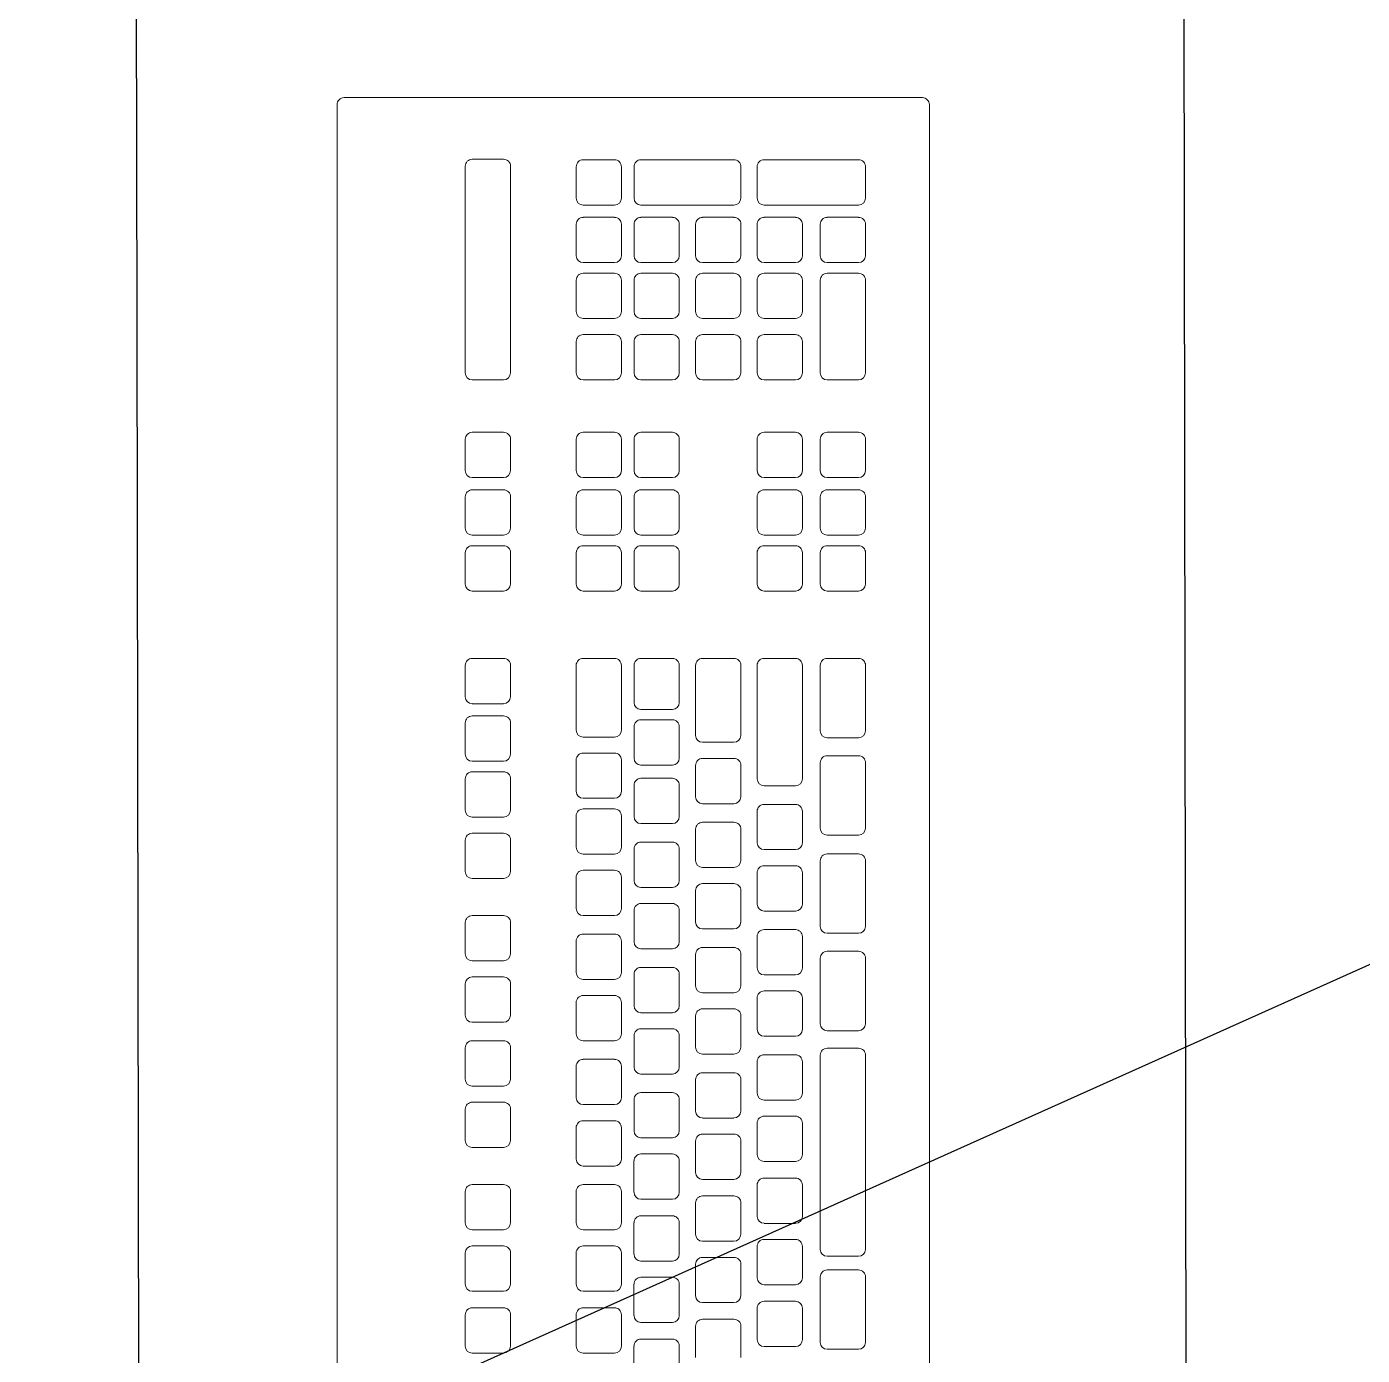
# Model space of a CAD drawing. Header units: metres. Extents: x -39 to 21688, y -24 to 9022.
# Drawn here: x 290.9195 to 291.3016, y 33.9126 to 34.2927 of the extents above; entities that cross this region are included whole.
import ezdxf

# ---------------------------------------------------------------- set-up
doc = ezdxf.new("R2010")
doc.units = ezdxf.units.M
doc.header["$MEASUREMENT"] = 0
doc.linetypes.add('CONTINUA', pattern=[0])
for name, color, linetype in [('AR-CALLES', 4, 'Continuous'), ('AR-MOBILIRIO', 1, 'Continuous'), ('AR-VENTANAS', 2, 'Continuous')]:
    doc.layers.add(name, color=color, linetype=linetype)

# ---------------------------------------------------------------- blocks, each defined once
blk = doc.blocks.new('AR-MOB. RECEPCION')
at = {"layer": 'AR-MOBILIRIO', "extrusion": (-1.60905e-07, -3.9026e-07, 1)}
blk.add_line((0.00407, -2.85284, 0), (-0.00019, 0.13393, 0), dxfattribs=at)
at = {"layer": 'AR-MOBILIRIO', "extrusion": (5.2329e-07, 5.24549e-07, 1)}
blk.add_line((-0.29973, -0.14938, 0), (-0.29858, -0.84938, 0), dxfattribs=at)
at = {"layer": 'AR-MOBILIRIO', "linetype": 'CONTINUA', "lineweight": 5}
for p, q in [((-0.07379, -0.78561, 0), (-0.23929, -0.78561, 0)), ((-0.24128, -0.7876, 0), (-0.24128, -1.20897, 0)), ((-0.07179, -0.7876, 0), (-0.07179, -1.20897, 0)), ((-0.2046, -0.86437, 0), (-0.20459, -0.80523, 0)), ((-0.2026, -0.80324, 0), (-0.19363, -0.80324, 0)), ((-0.19163, -0.80523, 0), (-0.19163, -0.86437, 0)), ((-0.17285, -0.81436, 0), (-0.17285, -0.80538, 0)), ((-0.17086, -0.80339, 0), (-0.16189, -0.80339, 0)), ((-0.15989, -0.80538, 0), (-0.15989, -0.81436, 0)), ((-0.15631, -0.81436, 0), (-0.15631, -0.80538, 0)), ((-0.15431, -0.80339, 0), (-0.12772, -0.80339, 0)), ((-0.12573, -0.80538, 0), (-0.12573, -0.81436, 0)), ((-0.12108, -0.81436, 0), (-0.12108, -0.80538, 0)), ((-0.11908, -0.80339, 0), (-0.09205, -0.80339, 0)), ((-0.09006, -0.80538, 0), (-0.09006, -0.81436, 0)), ((-0.16189, -0.81635, 0), (-0.17086, -0.81635, 0)), ((-0.12772, -0.81635, 0), (-0.15431, -0.81635, 0)), ((-0.09205, -0.81635, 0), (-0.11908, -0.81635, 0)), ((-0.17086, -0.81985, 0), (-0.16189, -0.81985, 0)), ((-0.15431, -0.81985, 0), (-0.14534, -0.81985, 0)), ((-0.1367, -0.81985, 0), (-0.12772, -0.81985, 0)), ((-0.11908, -0.81985, 0), (-0.11011, -0.81985, 0)), ((-0.10103, -0.81985, 0), (-0.09205, -0.81985, 0)), ((-0.17285, -0.83082, 0), (-0.17285, -0.82185, 0)), ((-0.15989, -0.82185, 0), (-0.15989, -0.83082, 0)), ((-0.15631, -0.83082, 0), (-0.15631, -0.82185, 0)), ((-0.14335, -0.82185, 0), (-0.14335, -0.83082, 0)), ((-0.13869, -0.83082, 0), (-0.13869, -0.82185, 0)), ((-0.12573, -0.82185, 0), (-0.12573, -0.83082, 0)), ((-0.12108, -0.83082, 0), (-0.12108, -0.82185, 0)), ((-0.10811, -0.82185, 0), (-0.10811, -0.83082, 0)), ((-0.10302, -0.83082, 0), (-0.10302, -0.82185, 0)), ((-0.09006, -0.82185, 0), (-0.09006, -0.83082, 0)), ((-0.16189, -0.83282, 0), (-0.17086, -0.83282, 0)), ((-0.14534, -0.83282, 0), (-0.15431, -0.83282, 0)), ((-0.12772, -0.83282, 0), (-0.1367, -0.83282, 0)), ((-0.11011, -0.83282, 0), (-0.11908, -0.83282, 0)), ((-0.09205, -0.83282, 0), (-0.10103, -0.83282, 0)), ((-0.17086, -0.83584, 0), (-0.16189, -0.83584, 0)), ((-0.15431, -0.83584, 0), (-0.14534, -0.83584, 0)), ((-0.1367, -0.83584, 0), (-0.12772, -0.83584, 0)), ((-0.11908, -0.83584, 0), (-0.11011, -0.83584, 0)), ((-0.10103, -0.83584, 0), (-0.09205, -0.83584, 0)), ((-0.17285, -0.84681, 0), (-0.17285, -0.83784, 0)), ((-0.15989, -0.83784, 0), (-0.15989, -0.84681, 0)), ((-0.15631, -0.84681, 0), (-0.15631, -0.83784, 0)), ((-0.14335, -0.83784, 0), (-0.14335, -0.84681, 0)), ((-0.13869, -0.84681, 0), (-0.13869, -0.83784, 0)), ((-0.12573, -0.83784, 0), (-0.12573, -0.84681, 0)), ((-0.12108, -0.84681, 0), (-0.12108, -0.83784, 0)), ((-0.10811, -0.83784, 0), (-0.10811, -0.84681, 0)), ((-0.10302, -0.86437, 0), (-0.10302, -0.83784, 0)), ((-0.09006, -0.83784, 0), (-0.09006, -0.86437, 0)), ((-0.16189, -0.84881, 0), (-0.17086, -0.84881, 0)), ((-0.14534, -0.84881, 0), (-0.15431, -0.84881, 0)), ((-0.12772, -0.84881, 0), (-0.1367, -0.84881, 0)), ((-0.11011, -0.84881, 0), (-0.11908, -0.84881, 0)), ((-0.17285, -0.86437, 0), (-0.17285, -0.8554, 0)), ((-0.17086, -0.85341, 0), (-0.16189, -0.85341, 0)), ((-0.15989, -0.8554, 0), (-0.15989, -0.86437, 0)), ((-0.15631, -0.86437, 0), (-0.15631, -0.8554, 0)), ((-0.15431, -0.85341, 0), (-0.14534, -0.85341, 0)), ((-0.14335, -0.8554, 0), (-0.14335, -0.86437, 0)), ((-0.13869, -0.86437, 0), (-0.13869, -0.8554, 0)), ((-0.1367, -0.85341, 0), (-0.12772, -0.85341, 0)), ((-0.12573, -0.8554, 0), (-0.12573, -0.86437, 0)), ((-0.12108, -0.86437, 0), (-0.12108, -0.8554, 0)), ((-0.11908, -0.85341, 0), (-0.11011, -0.85341, 0)), ((-0.10811, -0.8554, 0), (-0.10811, -0.86437, 0)), ((-0.19363, -0.86637, 0), (-0.2026, -0.86637, 0)), ((-0.16189, -0.86637, 0), (-0.17086, -0.86637, 0)), ((-0.14534, -0.86637, 0), (-0.15431, -0.86637, 0)), ((-0.12772, -0.86637, 0), (-0.1367, -0.86637, 0)), ((-0.11011, -0.86637, 0), (-0.11908, -0.86637, 0)), ((-0.09205, -0.86637, 0), (-0.10103, -0.86637, 0)), ((-0.2026, -0.88135, 0), (-0.19363, -0.88135, 0)), ((-0.17086, -0.88135, 0), (-0.16189, -0.88135, 0)), ((-0.15431, -0.88135, 0), (-0.14534, -0.88135, 0)), ((-0.11908, -0.88135, 0), (-0.11011, -0.88135, 0)), ((-0.10103, -0.88135, 0), (-0.09205, -0.88135, 0)), ((-0.2046, -0.88783, 0), (-0.2046, -0.88335, 0)), ((-0.2046, -0.89232, 0), (-0.2046, -0.88335, 0)), ((-0.19163, -0.88783, 0), (-0.19163, -0.88335, 0)), ((-0.19163, -0.88335, 0), (-0.19163, -0.89232, 0)), ((-0.17285, -0.89232, 0), (-0.17285, -0.88335, 0)), ((-0.15989, -0.88335, 0), (-0.15989, -0.89232, 0)), ((-0.15631, -0.89232, 0), (-0.15631, -0.88335, 0)), ((-0.14335, -0.88335, 0), (-0.14335, -0.89232, 0)), ((-0.12108, -0.89232, 0), (-0.12108, -0.88335, 0)), ((-0.10811, -0.88335, 0), (-0.10811, -0.89232, 0)), ((-0.10302, -0.89232, 0), (-0.10302, -0.88335, 0)), ((-0.09006, -0.88335, 0), (-0.09006, -0.89232, 0)), ((-0.19363, -0.89431, 0), (-0.2026, -0.89431, 0)), ((-0.2026, -0.89782, 0), (-0.19363, -0.89782, 0)), ((-0.16189, -0.89431, 0), (-0.17086, -0.89431, 0)), ((-0.17086, -0.89782, 0), (-0.16189, -0.89782, 0)), ((-0.14534, -0.89431, 0), (-0.15431, -0.89431, 0)), ((-0.15431, -0.89782, 0), (-0.14534, -0.89782, 0)), ((-0.11011, -0.89431, 0), (-0.11908, -0.89431, 0)), ((-0.11908, -0.89782, 0), (-0.11011, -0.89782, 0)), ((-0.09205, -0.89431, 0), (-0.10103, -0.89431, 0)), ((-0.10103, -0.89782, 0), (-0.09205, -0.89782, 0)), ((-0.2046, -0.90878, 0), (-0.2046, -0.89981, 0)), ((-0.19163, -0.89981, 0), (-0.19163, -0.90878, 0)), ((-0.17285, -0.90878, 0), (-0.17285, -0.89981, 0)), ((-0.15989, -0.89981, 0), (-0.15989, -0.90878, 0)), ((-0.15631, -0.90878, 0), (-0.15631, -0.89981, 0)), ((-0.14335, -0.89981, 0), (-0.14335, -0.90878, 0)), ((-0.12108, -0.90878, 0), (-0.12108, -0.89981, 0)), ((-0.10811, -0.89981, 0), (-0.10811, -0.90878, 0)), ((-0.10302, -0.90878, 0), (-0.10302, -0.89981, 0)), ((-0.09006, -0.89981, 0), (-0.09006, -0.90878, 0)), ((-0.19363, -0.91078, 0), (-0.2026, -0.91078, 0)), ((-0.16189, -0.91078, 0), (-0.17086, -0.91078, 0)), ((-0.14534, -0.91078, 0), (-0.15431, -0.91078, 0)), ((-0.11011, -0.91078, 0), (-0.11908, -0.91078, 0)), ((-0.09205, -0.91078, 0), (-0.10103, -0.91078, 0)), ((-0.2046, -0.92477, 0), (-0.2046, -0.9158, 0)), ((-0.2026, -0.91381, 0), (-0.19363, -0.91381, 0)), ((-0.19163, -0.9158, 0), (-0.19163, -0.92477, 0)), ((-0.17285, -0.92477, 0), (-0.17285, -0.9158, 0)), ((-0.17086, -0.91381, 0), (-0.16189, -0.91381, 0)), ((-0.15989, -0.9158, 0), (-0.15989, -0.92477, 0)), ((-0.15631, -0.92477, 0), (-0.15631, -0.9158, 0)), ((-0.15431, -0.91381, 0), (-0.14534, -0.91381, 0)), ((-0.14335, -0.9158, 0), (-0.14335, -0.92477, 0)), ((-0.12108, -0.92477, 0), (-0.12108, -0.9158, 0)), ((-0.11908, -0.91381, 0), (-0.11011, -0.91381, 0)), ((-0.10811, -0.9158, 0), (-0.10811, -0.92477, 0)), ((-0.10302, -0.92477, 0), (-0.10302, -0.9158, 0)), ((-0.10103, -0.91381, 0), (-0.09205, -0.91381, 0)), ((-0.09006, -0.9158, 0), (-0.09006, -0.92477, 0)), ((-0.19363, -0.92677, 0), (-0.2026, -0.92677, 0)), ((-0.16189, -0.92677, 0), (-0.17086, -0.92677, 0)), ((-0.14534, -0.92677, 0), (-0.15431, -0.92677, 0)), ((-0.11011, -0.92677, 0), (-0.11908, -0.92677, 0)), ((-0.09205, -0.92677, 0), (-0.10103, -0.92677, 0)), ((-0.2026, -0.94604, 0), (-0.19363, -0.94604, 0)), ((-0.17086, -0.94604, 0), (-0.16189, -0.94604, 0)), ((-0.15431, -0.94604, 0), (-0.14534, -0.94604, 0)), ((-0.1367, -0.94604, 0), (-0.12772, -0.94604, 0)), ((-0.11908, -0.94604, 0), (-0.11011, -0.94604, 0)), ((-0.10103, -0.94604, 0), (-0.09205, -0.94604, 0)), ((-0.2046, -0.957, 0), (-0.2046, -0.94803, 0)), ((-0.19163, -0.94803, 0), (-0.19163, -0.957, 0)), ((-0.17285, -0.96658, 0), (-0.17285, -0.94803, 0)), ((-0.15989, -0.94803, 0), (-0.15989, -0.96658, 0)), ((-0.15631, -0.95866, 0), (-0.15631, -0.94803, 0)), ((-0.14335, -0.94803, 0), (-0.14335, -0.95866, 0)), ((-0.13869, -0.96806, 0), (-0.13869, -0.94803, 0)), ((-0.12573, -0.94803, 0), (-0.12573, -0.96806, 0)), ((-0.12108, -0.9805, 0), (-0.12108, -0.94803, 0)), ((-0.10811, -0.94803, 0), (-0.10811, -0.9805, 0)), ((-0.10302, -0.96675, 0), (-0.10302, -0.94803, 0)), ((-0.09006, -0.94803, 0), (-0.09006, -0.96675, 0)), ((-0.19363, -0.959, 0), (-0.2026, -0.959, 0)), ((-0.2026, -0.9625, 0), (-0.19363, -0.9625, 0)), ((-0.14534, -0.96066, 0), (-0.15431, -0.96066, 0)), ((-0.2046, -0.97347, 0), (-0.2046, -0.96449, 0)), ((-0.19163, -0.96449, 0), (-0.19163, -0.97347, 0)), ((-0.15631, -0.97457, 0), (-0.15631, -0.96559, 0)), ((-0.15431, -0.9636, 0), (-0.14534, -0.9636, 0)), ((-0.14335, -0.96559, 0), (-0.14335, -0.97457, 0)), ((-0.16189, -0.96858, 0), (-0.17086, -0.96858, 0)), ((-0.12772, -0.97005, 0), (-0.1367, -0.97005, 0)), ((-0.09205, -0.96874, 0), (-0.10103, -0.96874, 0)), ((-0.17086, -0.97311, 0), (-0.16189, -0.97311, 0)), ((-0.10103, -0.9739, 0), (-0.09205, -0.9739, 0)), ((-0.19363, -0.97546, 0), (-0.2026, -0.97546, 0)), ((-0.17285, -0.98407, 0), (-0.17285, -0.9751, 0)), ((-0.15989, -0.9751, 0), (-0.15989, -0.98407, 0)), ((-0.14534, -0.97656, 0), (-0.15431, -0.97656, 0)), ((-0.13869, -0.98562, 0), (-0.13869, -0.97665, 0)), ((-0.1367, -0.97466, 0), (-0.12772, -0.97466, 0)), ((-0.12573, -0.97665, 0), (-0.12573, -0.98562, 0)), ((-0.10302, -0.99461, 0), (-0.10302, -0.97589, 0)), ((-0.09006, -0.97589, 0), (-0.09006, -0.99461, 0)), ((-0.2046, -0.98946, 0), (-0.2046, -0.98048, 0)), ((-0.2026, -0.97849, 0), (-0.19363, -0.97849, 0)), ((-0.19163, -0.98048, 0), (-0.19163, -0.98946, 0)), ((-0.15431, -0.98034, 0), (-0.14534, -0.98034, 0)), ((-0.15631, -0.99131, 0), (-0.15631, -0.98234, 0)), ((-0.14335, -0.98234, 0), (-0.14335, -0.99131, 0)), ((-0.11011, -0.9825, 0), (-0.11908, -0.9825, 0)), ((-0.16189, -0.98607, 0), (-0.17086, -0.98607, 0)), ((-0.17086, -0.9891, 0), (-0.16189, -0.9891, 0)), ((-0.12772, -0.98762, 0), (-0.1367, -0.98762, 0)), ((-0.12108, -0.99877, 0), (-0.12108, -0.9898, 0)), ((-0.11908, -0.9878, 0), (-0.11011, -0.9878, 0)), ((-0.10811, -0.9898, 0), (-0.10811, -0.99877, 0)), ((-0.19363, -0.99145, 0), (-0.2026, -0.99145, 0)), ((-0.17285, -1.00006, 0), (-0.17285, -0.99109, 0)), ((-0.15989, -0.99109, 0), (-0.15989, -1.00006, 0)), ((-0.14534, -0.9933, 0), (-0.15431, -0.9933, 0)), ((-0.1367, -0.99292, 0), (-0.12772, -0.99292, 0)), ((-0.2026, -0.99605, 0), (-0.19363, -0.99605, 0)), ((-0.13869, -1.00389, 0), (-0.13869, -0.99491, 0)), ((-0.12573, -0.99491, 0), (-0.12573, -1.00389, 0)), ((-0.09205, -0.9966, 0), (-0.10103, -0.9966, 0)), ((-0.2046, -1.00702, 0), (-0.2046, -0.99805, 0)), ((-0.19163, -0.99805, 0), (-0.19163, -1.00702, 0)), ((-0.15631, -1.00957, 0), (-0.15631, -1.0006, 0)), ((-0.15431, -0.99861, 0), (-0.14534, -0.99861, 0)), ((-0.14335, -1.0006, 0), (-0.14335, -1.00957, 0)), ((-0.11011, -1.00076, 0), (-0.11908, -1.00076, 0)), ((-0.16189, -1.00206, 0), (-0.17086, -1.00206, 0)), ((-0.10302, -1.0227, 0), (-0.10302, -1.00398, 0)), ((-0.10103, -1.00199, 0), (-0.09205, -1.00199, 0)), ((-0.09006, -1.00398, 0), (-0.09006, -1.0227, 0)), ((-0.17285, -1.01763, 0), (-0.17285, -1.00865, 0)), ((-0.17086, -1.00666, 0), (-0.16189, -1.00666, 0)), ((-0.15989, -1.00865, 0), (-0.15989, -1.01763, 0)), ((-0.12772, -1.00588, 0), (-0.1367, -1.00588, 0)), ((-0.12108, -1.01633, 0), (-0.12108, -1.00736, 0)), ((-0.11908, -1.00536, 0), (-0.11011, -1.00536, 0)), ((-0.10811, -1.00736, 0), (-0.10811, -1.01633, 0)), ((-0.19363, -1.00901, 0), (-0.2026, -1.00901, 0)), ((-0.14534, -1.01157, 0), (-0.15431, -1.01157, 0)), ((-0.13869, -1.02145, 0), (-0.13869, -1.01248, 0)), ((-0.1367, -1.01048, 0), (-0.12772, -1.01048, 0)), ((-0.12573, -1.01248, 0), (-0.12573, -1.02145, 0)), ((-0.15431, -1.01617, 0), (-0.14534, -1.01617, 0)), ((-0.2026, -1.01962, 0), (-0.19363, -1.01962, 0)), ((-0.16189, -1.01962, 0), (-0.17086, -1.01962, 0)), ((-0.15631, -1.02714, 0), (-0.15631, -1.01816, 0)), ((-0.14335, -1.01816, 0), (-0.14335, -1.02714, 0)), ((-0.11011, -1.01833, 0), (-0.11908, -1.01833, 0)), ((-0.2046, -1.03059, 0), (-0.2046, -1.02162, 0)), ((-0.19163, -1.02162, 0), (-0.19163, -1.03059, 0)), ((-0.12772, -1.02344, 0), (-0.1367, -1.02344, 0)), ((-0.11908, -1.02363, 0), (-0.11011, -1.02363, 0)), ((-0.17285, -1.03589, 0), (-0.17285, -1.02692, 0)), ((-0.17086, -1.02492, 0), (-0.16189, -1.02492, 0)), ((-0.15989, -1.02692, 0), (-0.15989, -1.03589, 0)), ((-0.12108, -1.0346, 0), (-0.12108, -1.02562, 0)), ((-0.10811, -1.02562, 0), (-0.10811, -1.0346, 0)), ((-0.09205, -1.0247, 0), (-0.10103, -1.0247, 0)), ((-0.14534, -1.02913, 0), (-0.15431, -1.02913, 0)), ((-0.13869, -1.03971, 0), (-0.13869, -1.03074, 0)), ((-0.1367, -1.02875, 0), (-0.12772, -1.02875, 0)), ((-0.12573, -1.03074, 0), (-0.12573, -1.03971, 0)), ((-0.10302, -1.05056, 0), (-0.10302, -1.03184, 0)), ((-0.10103, -1.02985, 0), (-0.09205, -1.02985, 0)), ((-0.09006, -1.03184, 0), (-0.09006, -1.05056, 0)), ((-0.19363, -1.03258, 0), (-0.2026, -1.03258, 0)), ((-0.15431, -1.03443, 0), (-0.14534, -1.03443, 0)), ((-0.2046, -1.04815, 0), (-0.2046, -1.03918, 0)), ((-0.2026, -1.03718, 0), (-0.19363, -1.03718, 0)), ((-0.19163, -1.03918, 0), (-0.19163, -1.04815, 0)), ((-0.16189, -1.03789, 0), (-0.17086, -1.03789, 0)), ((-0.15631, -1.0454, 0), (-0.15631, -1.03643, 0)), ((-0.14335, -1.03643, 0), (-0.14335, -1.0454, 0)), ((-0.11011, -1.03659, 0), (-0.11908, -1.03659, 0)), ((-0.17086, -1.04249, 0), (-0.16189, -1.04249, 0)), ((-0.12772, -1.04171, 0), (-0.1367, -1.04171, 0)), ((-0.12108, -1.05216, 0), (-0.12108, -1.04319, 0)), ((-0.11908, -1.04119, 0), (-0.11011, -1.04119, 0)), ((-0.10811, -1.04319, 0), (-0.10811, -1.05216, 0)), ((-0.17285, -1.05345, 0), (-0.17285, -1.04448, 0)), ((-0.15989, -1.04448, 0), (-0.15989, -1.05345, 0)), ((-0.1367, -1.04631, 0), (-0.12772, -1.04631, 0)), ((-0.19363, -1.05014, 0), (-0.2026, -1.05014, 0)), ((-0.14534, -1.0474, 0), (-0.15431, -1.0474, 0)), ((-0.13869, -1.05728, 0), (-0.13869, -1.0483, 0)), ((-0.12573, -1.0483, 0), (-0.12573, -1.05728, 0)), ((-0.15631, -1.06296, 0), (-0.15631, -1.05399, 0)), ((-0.15431, -1.052, 0), (-0.14534, -1.052, 0)), ((-0.14335, -1.05399, 0), (-0.14335, -1.06296, 0)), ((-0.11011, -1.05415, 0), (-0.11908, -1.05415, 0)), ((-0.09205, -1.05256, 0), (-0.10103, -1.05256, 0)), ((-0.2046, -1.06642, 0), (-0.2046, -1.05744, 0)), ((-0.2026, -1.05545, 0), (-0.19363, -1.05545, 0)), ((-0.19163, -1.05744, 0), (-0.19163, -1.06642, 0)), ((-0.16189, -1.05545, 0), (-0.17086, -1.05545, 0)), ((-0.10103, -1.05757, 0), (-0.09205, -1.05757, 0)), ((-0.17086, -1.06075, 0), (-0.16189, -1.06075, 0)), ((-0.12772, -1.05927, 0), (-0.1367, -1.05927, 0)), ((-0.12108, -1.07042, 0), (-0.12108, -1.06145, 0)), ((-0.11908, -1.05946, 0), (-0.11011, -1.05946, 0)), ((-0.10811, -1.06145, 0), (-0.10811, -1.07042, 0)), ((-0.10302, -1.11512, 0), (-0.10302, -1.05956, 0)), ((-0.09006, -1.05956, 0), (-0.09006, -1.11512, 0)), ((-0.17285, -1.07172, 0), (-0.17285, -1.06275, 0)), ((-0.15989, -1.06275, 0), (-0.15989, -1.07172, 0)), ((-0.14534, -1.06496, 0), (-0.15431, -1.06496, 0)), ((-0.1367, -1.06457, 0), (-0.12772, -1.06457, 0)), ((-0.19363, -1.06841, 0), (-0.2026, -1.06841, 0)), ((-0.13869, -1.07554, 0), (-0.13869, -1.06657, 0)), ((-0.12573, -1.06657, 0), (-0.12573, -1.07554, 0)), ((-0.2026, -1.07301, 0), (-0.19363, -1.07301, 0)), ((-0.16189, -1.07371, 0), (-0.17086, -1.07371, 0)), ((-0.15631, -1.08123, 0), (-0.15631, -1.07226, 0)), ((-0.15431, -1.07026, 0), (-0.14534, -1.07026, 0)), ((-0.14335, -1.07226, 0), (-0.14335, -1.08123, 0)), ((-0.11011, -1.07242, 0), (-0.11908, -1.07242, 0)), ((-0.2046, -1.08398, 0), (-0.2046, -1.075, 0)), ((-0.19163, -1.075, 0), (-0.19163, -1.08398, 0)), ((-0.12772, -1.07754, 0), (-0.1367, -1.07754, 0)), ((-0.11908, -1.07702, 0), (-0.11011, -1.07702, 0)), ((-0.17285, -1.08928, 0), (-0.17285, -1.08031, 0)), ((-0.17086, -1.07831, 0), (-0.16189, -1.07831, 0)), ((-0.15989, -1.08031, 0), (-0.15989, -1.08928, 0)), ((-0.12108, -1.08799, 0), (-0.12108, -1.07901, 0)), ((-0.10811, -1.07901, 0), (-0.10811, -1.08799, 0)), ((-0.14534, -1.08322, 0), (-0.15431, -1.08322, 0)), ((-0.13869, -1.0931, 0), (-0.13869, -1.08413, 0)), ((-0.1367, -1.08214, 0), (-0.12772, -1.08214, 0)), ((-0.12573, -1.08413, 0), (-0.12573, -1.0931, 0)), ((-0.19363, -1.08597, 0), (-0.2026, -1.08597, 0)), ((-0.15431, -1.08782, 0), (-0.14534, -1.08782, 0)), ((-0.16189, -1.09128, 0), (-0.17086, -1.09128, 0)), ((-0.15631, -1.09879, 0), (-0.15631, -1.08982, 0)), ((-0.14335, -1.08982, 0), (-0.14335, -1.09879, 0)), ((-0.11011, -1.08998, 0), (-0.11908, -1.08998, 0)), ((-0.2026, -1.09658, 0), (-0.19363, -1.09658, 0)), ((-0.17086, -1.09658, 0), (-0.16189, -1.09658, 0)), ((-0.12772, -1.0951, 0), (-0.1367, -1.0951, 0)), ((-0.12108, -1.10568, 0), (-0.12108, -1.09671, 0)), ((-0.11908, -1.09471, 0), (-0.11011, -1.09471, 0)), ((-0.10811, -1.09671, 0), (-0.10811, -1.10568, 0)), ((-0.2046, -1.10755, 0), (-0.2046, -1.09857, 0)), ((-0.19163, -1.09857, 0), (-0.19163, -1.10755, 0)), ((-0.17285, -1.10755, 0), (-0.17285, -1.09857, 0)), ((-0.15989, -1.09857, 0), (-0.15989, -1.10755, 0)), ((-0.1367, -1.09983, 0), (-0.12772, -1.09983, 0)), ((-0.14534, -1.10078, 0), (-0.15431, -1.10078, 0)), ((-0.13869, -1.1108, 0), (-0.13869, -1.10183, 0)), ((-0.12573, -1.10183, 0), (-0.12573, -1.1108, 0)), ((-0.15631, -1.11649, 0), (-0.15631, -1.10751, 0)), ((-0.15431, -1.10552, 0), (-0.14534, -1.10552, 0)), ((-0.14335, -1.10751, 0), (-0.14335, -1.11649, 0)), ((-0.11011, -1.10768, 0), (-0.11908, -1.10768, 0)), ((-0.19363, -1.10954, 0), (-0.2026, -1.10954, 0)), ((-0.16189, -1.10954, 0), (-0.17086, -1.10954, 0)), ((-0.2026, -1.11414, 0), (-0.19363, -1.11414, 0)), ((-0.17086, -1.11414, 0), (-0.16189, -1.11414, 0)), ((-0.12772, -1.11279, 0), (-0.1367, -1.11279, 0)), ((-0.12108, -1.12324, 0), (-0.12108, -1.11427, 0)), ((-0.11908, -1.11228, 0), (-0.11011, -1.11228, 0)), ((-0.10811, -1.11427, 0), (-0.10811, -1.12324, 0)), ((-0.2046, -1.12511, 0), (-0.2046, -1.11614, 0)), ((-0.19163, -1.11614, 0), (-0.19163, -1.12511, 0)), ((-0.17285, -1.12511, 0), (-0.17285, -1.11614, 0)), ((-0.15989, -1.11614, 0), (-0.15989, -1.12511, 0)), ((-0.14534, -1.11848, 0), (-0.15431, -1.11848, 0)), ((-0.13869, -1.12836, 0), (-0.13869, -1.11939, 0)), ((-0.1367, -1.1174, 0), (-0.12772, -1.1174, 0)), ((-0.12573, -1.11939, 0), (-0.12573, -1.12836, 0)), ((-0.09205, -1.11711, 0), (-0.10103, -1.11711, 0)), ((-0.15431, -1.12308, 0), (-0.14534, -1.12308, 0)), ((-0.10302, -1.14173, 0), (-0.10302, -1.12301, 0)), ((-0.10103, -1.12102, 0), (-0.09205, -1.12102, 0)), ((-0.09006, -1.12301, 0), (-0.09006, -1.14173, 0)), ((-0.19363, -1.1271, 0), (-0.2026, -1.1271, 0)), ((-0.16189, -1.1271, 0), (-0.17086, -1.1271, 0)), ((-0.15631, -1.13405, 0), (-0.15631, -1.12508, 0)), ((-0.14335, -1.12508, 0), (-0.14335, -1.13405, 0)), ((-0.11011, -1.12524, 0), (-0.11908, -1.12524, 0)), ((-0.12772, -1.13036, 0), (-0.1367, -1.13036, 0)), ((-0.11908, -1.12997, 0), (-0.11011, -1.12997, 0)), ((-0.2046, -1.1428, 0), (-0.2046, -1.13383, 0)), ((-0.2026, -1.13184, 0), (-0.19363, -1.13184, 0)), ((-0.19163, -1.13383, 0), (-0.19163, -1.1428, 0)), ((-0.17285, -1.1428, 0), (-0.17285, -1.13383, 0)), ((-0.17086, -1.13184, 0), (-0.16189, -1.13184, 0)), ((-0.15989, -1.13383, 0), (-0.15989, -1.1428, 0)), ((-0.12108, -1.14094, 0), (-0.12108, -1.13197, 0)), ((-0.10811, -1.13197, 0), (-0.10811, -1.14094, 0)), ((-0.14534, -1.13604, 0), (-0.15431, -1.13604, 0)), ((-0.13869, -1.14606, 0), (-0.13869, -1.13709, 0)), ((-0.1367, -1.13509, 0), (-0.12772, -1.13509, 0)), ((-0.12573, -1.13709, 0), (-0.12573, -1.14606, 0)), ((-0.15431, -1.14078, 0), (-0.14534, -1.14078, 0)), ((-0.19363, -1.1448, 0), (-0.2026, -1.1448, 0)), ((-0.16189, -1.1448, 0), (-0.17086, -1.1448, 0)), ((-0.15631, -1.15175, 0), (-0.15631, -1.14277, 0)), ((-0.14335, -1.14277, 0), (-0.14335, -1.15175, 0)), ((-0.11011, -1.14293, 0), (-0.11908, -1.14293, 0)), ((-0.09205, -1.14372, 0), (-0.10103, -1.14372, 0))]:
    blk.add_line(p, q, dxfattribs=at)
at = {"layer": 'AR-MOBILIRIO', "extrusion": (-1.62179e-07, 3.89732e-07, 1)}
blk.add_line((-0.29858, -0.84938, 0), (-0.29683, -1.92437, 0), dxfattribs=at)
at = {"layer": 'AR-MOBILIRIO', "linetype": 'CONTINUA', "lineweight": 5}
for centre, start, end in [((-0.23929, -0.7876, 0), 89.9999, 179.9999), ((-0.07379, -0.7876, 0), 359.9999, 89.9999), ((-0.2026, -0.80523, 0), 89.9999, 179.9999), ((-0.19363, -0.80523, 0), 359.9999, 89.9999), ((-0.17086, -0.80538, 0), 89.9999, 179.9999), ((-0.16189, -0.80538, 0), 359.9999, 89.9999), ((-0.15431, -0.80538, 0), 89.9999, 179.9999), ((-0.12772, -0.80538, 0), 359.9999, 89.9999), ((-0.11908, -0.80538, 0), 89.9999, 179.9999), ((-0.09205, -0.80538, 0), 359.9999, 89.9999), ((-0.17086, -0.81436, 0), 179.9999, 269.9999), ((-0.17086, -0.81436, 0), 179.9999, 269.9999), ((-0.16189, -0.81436, 0), 269.9999, 359.9999), ((-0.15431, -0.81436, 0), 179.9999, 269.9999), ((-0.15431, -0.81436, 0), 179.9999, 269.9999), ((-0.12772, -0.81436, 0), 269.9999, 359.9999), ((-0.11908, -0.81436, 0), 179.9999, 269.9999), ((-0.11908, -0.81436, 0), 179.9999, 269.9999), ((-0.09205, -0.81436, 0), 269.9999, 359.9999), ((-0.17086, -0.82185, 0), 89.9999, 179.9999), ((-0.16189, -0.82185, 0), 359.9999, 89.9999), ((-0.15431, -0.82185, 0), 89.9999, 179.9999), ((-0.14534, -0.82185, 0), 359.9999, 89.9999), ((-0.1367, -0.82185, 0), 89.9999, 179.9999), ((-0.12772, -0.82185, 0), 359.9999, 89.9999), ((-0.11908, -0.82185, 0), 89.9999, 179.9999), ((-0.11011, -0.82185, 0), 359.9999, 89.9999), ((-0.10103, -0.82185, 0), 89.9999, 179.9999), ((-0.09205, -0.82185, 0), 359.9999, 89.9999), ((-0.17086, -0.83082, 0), 179.9999, 269.9999), ((-0.17086, -0.83082, 0), 179.9999, 269.9999), ((-0.16189, -0.83082, 0), 269.9999, 359.9999), ((-0.15431, -0.83082, 0), 179.9999, 269.9999), ((-0.15431, -0.83082, 0), 179.9999, 269.9999), ((-0.14534, -0.83082, 0), 269.9999, 359.9999), ((-0.1367, -0.83082, 0), 179.9999, 269.9999), ((-0.1367, -0.83082, 0), 179.9999, 269.9999), ((-0.12772, -0.83082, 0), 269.9999, 359.9999), ((-0.11908, -0.83082, 0), 179.9999, 269.9999), ((-0.11908, -0.83082, 0), 179.9999, 269.9999), ((-0.11011, -0.83082, 0), 269.9999, 359.9999), ((-0.10103, -0.83082, 0), 179.9999, 269.9999), ((-0.10103, -0.83082, 0), 179.9999, 269.9999), ((-0.09205, -0.83082, 0), 269.9999, 359.9999), ((-0.17086, -0.83784, 0), 89.9999, 179.9999), ((-0.16189, -0.83784, 0), 359.9999, 89.9999), ((-0.15431, -0.83784, 0), 89.9999, 179.9999), ((-0.14534, -0.83784, 0), 359.9999, 89.9999), ((-0.1367, -0.83784, 0), 89.9999, 179.9999), ((-0.12772, -0.83784, 0), 359.9999, 89.9999), ((-0.11908, -0.83784, 0), 89.9999, 179.9999), ((-0.11011, -0.83784, 0), 359.9999, 89.9999), ((-0.10103, -0.83784, 0), 89.9999, 179.9999), ((-0.09205, -0.83784, 0), 359.9999, 89.9999), ((-0.17086, -0.84681, 0), 179.9999, 269.9999), ((-0.17086, -0.84681, 0), 179.9999, 269.9999), ((-0.16189, -0.84681, 0), 269.9999, 359.9999), ((-0.15431, -0.84681, 0), 179.9999, 269.9999), ((-0.15431, -0.84681, 0), 179.9999, 269.9999), ((-0.14534, -0.84681, 0), 269.9999, 359.9999), ((-0.1367, -0.84681, 0), 179.9999, 269.9999), ((-0.1367, -0.84681, 0), 179.9999, 269.9999), ((-0.12772, -0.84681, 0), 269.9999, 359.9999), ((-0.11908, -0.84681, 0), 179.9999, 269.9999), ((-0.11908, -0.84681, 0), 179.9999, 269.9999), ((-0.11011, -0.84681, 0), 269.9999, 359.9999), ((-0.17086, -0.8554, 0), 89.9999, 179.9999), ((-0.16189, -0.8554, 0), 359.9999, 89.9999), ((-0.15431, -0.8554, 0), 89.9999, 179.9999), ((-0.14534, -0.8554, 0), 359.9999, 89.9999), ((-0.1367, -0.8554, 0), 89.9999, 179.9999), ((-0.12772, -0.8554, 0), 359.9999, 89.9999), ((-0.11908, -0.8554, 0), 89.9999, 179.9999), ((-0.11011, -0.8554, 0), 359.9999, 89.9999), ((-0.2026, -0.86437, 0), 179.9999, 269.9999), ((-0.2026, -0.86437, 0), 179.9999, 269.9999), ((-0.19363, -0.86437, 0), 269.9999, 359.9999), ((-0.17086, -0.86437, 0), 179.9999, 269.9999), ((-0.17086, -0.86437, 0), 179.9999, 269.9999), ((-0.16189, -0.86437, 0), 269.9999, 359.9999), ((-0.15431, -0.86437, 0), 179.9999, 269.9999), ((-0.15431, -0.86437, 0), 179.9999, 269.9999), ((-0.14534, -0.86437, 0), 269.9999, 359.9999), ((-0.1367, -0.86437, 0), 179.9999, 269.9999), ((-0.1367, -0.86437, 0), 179.9999, 269.9999), ((-0.12772, -0.86437, 0), 269.9999, 359.9999), ((-0.11908, -0.86437, 0), 179.9999, 269.9999), ((-0.11908, -0.86437, 0), 179.9999, 269.9999), ((-0.11011, -0.86437, 0), 269.9999, 359.9999), ((-0.10103, -0.86437, 0), 179.9999, 269.9999), ((-0.10103, -0.86437, 0), 179.9999, 269.9999), ((-0.09205, -0.86437, 0), 269.9999, 359.9999), ((-0.2026, -0.88335, 0), 89.9999, 179.9999), ((-0.19363, -0.88335, 0), 359.9999, 89.9999), ((-0.17086, -0.88335, 0), 89.9999, 179.9999), ((-0.16189, -0.88335, 0), 359.9999, 89.9999), ((-0.15431, -0.88335, 0), 89.9999, 179.9999), ((-0.14534, -0.88335, 0), 359.9999, 89.9999), ((-0.11908, -0.88335, 0), 89.9999, 179.9999), ((-0.11011, -0.88335, 0), 359.9999, 89.9999), ((-0.10103, -0.88335, 0), 89.9999, 179.9999), ((-0.09205, -0.88335, 0), 359.9999, 89.9999), ((-0.2026, -0.89232, 0), 179.9999, 269.9999), ((-0.2026, -0.89232, 0), 179.9999, 269.9999), ((-0.19363, -0.89232, 0), 269.9999, 359.9999), ((-0.17086, -0.89232, 0), 179.9999, 269.9999), ((-0.17086, -0.89232, 0), 179.9999, 269.9999), ((-0.16189, -0.89232, 0), 269.9999, 359.9999), ((-0.15431, -0.89232, 0), 179.9999, 269.9999), ((-0.15431, -0.89232, 0), 179.9999, 269.9999), ((-0.14534, -0.89232, 0), 269.9999, 359.9999), ((-0.11908, -0.89232, 0), 179.9999, 269.9999), ((-0.11908, -0.89232, 0), 179.9999, 269.9999), ((-0.11011, -0.89232, 0), 269.9999, 359.9999), ((-0.10103, -0.89232, 0), 179.9999, 269.9999), ((-0.10103, -0.89232, 0), 179.9999, 269.9999), ((-0.09205, -0.89232, 0), 269.9999, 359.9999), ((-0.2026, -0.89981, 0), 89.9999, 179.9999), ((-0.19363, -0.89981, 0), 359.9999, 89.9999), ((-0.17086, -0.89981, 0), 89.9999, 179.9999), ((-0.16189, -0.89981, 0), 359.9999, 89.9999), ((-0.15431, -0.89981, 0), 89.9999, 179.9999), ((-0.14534, -0.89981, 0), 359.9999, 89.9999), ((-0.11908, -0.89981, 0), 89.9999, 179.9999), ((-0.11011, -0.89981, 0), 359.9999, 89.9999), ((-0.10103, -0.89981, 0), 89.9999, 179.9999), ((-0.09205, -0.89981, 0), 359.9999, 89.9999), ((-0.2026, -0.90878, 0), 179.9999, 269.9999), ((-0.2026, -0.90878, 0), 179.9999, 269.9999), ((-0.19363, -0.90878, 0), 269.9999, 359.9999), ((-0.17086, -0.90878, 0), 179.9999, 269.9999), ((-0.17086, -0.90878, 0), 179.9999, 269.9999), ((-0.16189, -0.90878, 0), 269.9999, 359.9999), ((-0.15431, -0.90878, 0), 179.9999, 269.9999), ((-0.15431, -0.90878, 0), 179.9999, 269.9999), ((-0.14534, -0.90878, 0), 269.9999, 359.9999), ((-0.11908, -0.90878, 0), 179.9999, 269.9999), ((-0.11908, -0.90878, 0), 179.9999, 269.9999), ((-0.11011, -0.90878, 0), 269.9999, 359.9999), ((-0.10103, -0.90878, 0), 179.9999, 269.9999), ((-0.10103, -0.90878, 0), 179.9999, 269.9999), ((-0.09205, -0.90878, 0), 269.9999, 359.9999), ((-0.2026, -0.9158, 0), 89.9999, 179.9999), ((-0.19363, -0.9158, 0), 359.9999, 89.9999), ((-0.17086, -0.9158, 0), 89.9999, 179.9999), ((-0.16189, -0.9158, 0), 359.9999, 89.9999), ((-0.15431, -0.9158, 0), 89.9999, 179.9999), ((-0.14534, -0.9158, 0), 359.9999, 89.9999), ((-0.11908, -0.9158, 0), 89.9999, 179.9999), ((-0.11011, -0.9158, 0), 359.9999, 89.9999), ((-0.10103, -0.9158, 0), 89.9999, 179.9999), ((-0.09205, -0.9158, 0), 359.9999, 89.9999), ((-0.2026, -0.92477, 0), 179.9999, 269.9999), ((-0.2026, -0.92477, 0), 179.9999, 269.9999), ((-0.19363, -0.92477, 0), 269.9999, 359.9999), ((-0.17086, -0.92477, 0), 179.9999, 269.9999), ((-0.17086, -0.92477, 0), 179.9999, 269.9999), ((-0.16189, -0.92477, 0), 269.9999, 359.9999), ((-0.15431, -0.92477, 0), 179.9999, 269.9999), ((-0.15431, -0.92477, 0), 179.9999, 269.9999), ((-0.14534, -0.92477, 0), 269.9999, 359.9999), ((-0.11908, -0.92477, 0), 179.9999, 269.9999), ((-0.11908, -0.92477, 0), 179.9999, 269.9999), ((-0.11011, -0.92477, 0), 269.9999, 359.9999), ((-0.10103, -0.92477, 0), 179.9999, 269.9999), ((-0.10103, -0.92477, 0), 179.9999, 269.9999), ((-0.09205, -0.92477, 0), 269.9999, 359.9999), ((-0.2026, -0.94803, 0), 89.9999, 179.9999), ((-0.19363, -0.94803, 0), 359.9999, 89.9999), ((-0.17086, -0.94803, 0), 89.9999, 179.9999), ((-0.16189, -0.94803, 0), 359.9999, 89.9999), ((-0.15431, -0.94803, 0), 89.9999, 179.9999), ((-0.14534, -0.94803, 0), 359.9999, 89.9999), ((-0.1367, -0.94803, 0), 89.9999, 179.9999), ((-0.12772, -0.94803, 0), 359.9999, 89.9999), ((-0.11908, -0.94803, 0), 89.9999, 179.9999), ((-0.11011, -0.94803, 0), 359.9999, 89.9999), ((-0.10103, -0.94803, 0), 89.9999, 179.9999), ((-0.09205, -0.94803, 0), 359.9999, 89.9999), ((-0.2026, -0.957, 0), 179.9999, 269.9999), ((-0.2026, -0.957, 0), 179.9999, 269.9999), ((-0.19363, -0.957, 0), 269.9999, 359.9999), ((-0.15431, -0.95866, 0), 179.9999, 269.9999), ((-0.14534, -0.95866, 0), 269.9999, 359.9999), ((-0.2026, -0.96449, 0), 89.9999, 179.9999), ((-0.19363, -0.96449, 0), 359.9999, 89.9999), ((-0.17086, -0.96658, 0), 179.9999, 269.9999), ((-0.16189, -0.96658, 0), 269.9999, 359.9999), ((-0.15431, -0.96559, 0), 89.9999, 179.9999), ((-0.14534, -0.96559, 0), 359.9999, 89.9999), ((-0.10103, -0.96675, 0), 179.9999, 269.9999), ((-0.10103, -0.96675, 0), 179.9999, 269.9999), ((-0.09205, -0.96675, 0), 269.9999, 359.9999), ((-0.1367, -0.96806, 0), 179.9999, 269.9999), ((-0.1367, -0.96806, 0), 179.9999, 269.9999), ((-0.12772, -0.96806, 0), 269.9999, 359.9999), ((-0.2026, -0.97347, 0), 179.9999, 269.9999), ((-0.2026, -0.97347, 0), 179.9999, 269.9999), ((-0.19363, -0.97347, 0), 269.9999, 359.9999), ((-0.17086, -0.9751, 0), 89.9999, 179.9999), ((-0.16189, -0.9751, 0), 359.9999, 89.9999), ((-0.10103, -0.97589, 0), 89.9999, 179.9999), ((-0.09205, -0.97589, 0), 359.9999, 89.9999), ((-0.15431, -0.97457, 0), 179.9999, 269.9999), ((-0.14534, -0.97457, 0), 269.9999, 359.9999), ((-0.1367, -0.97665, 0), 89.9999, 179.9999), ((-0.12772, -0.97665, 0), 359.9999, 89.9999), ((-0.2026, -0.98048, 0), 89.9999, 179.9999), ((-0.19363, -0.98048, 0), 359.9999, 89.9999), ((-0.15431, -0.98234, 0), 89.9999, 179.9999), ((-0.14534, -0.98234, 0), 359.9999, 89.9999), ((-0.11908, -0.9805, 0), 179.9999, 269.9999), ((-0.11908, -0.9805, 0), 179.9999, 269.9999), ((-0.11011, -0.9805, 0), 269.9999, 359.9999), ((-0.17086, -0.98407, 0), 179.9999, 269.9999), ((-0.17086, -0.98407, 0), 179.9999, 269.9999), ((-0.16189, -0.98407, 0), 269.9999, 359.9999), ((-0.1367, -0.98562, 0), 179.9999, 269.9999), ((-0.1367, -0.98562, 0), 179.9999, 269.9999), ((-0.12772, -0.98562, 0), 269.9999, 359.9999), ((-0.2026, -0.98946, 0), 179.9999, 269.9999), ((-0.2026, -0.98946, 0), 179.9999, 269.9999), ((-0.19363, -0.98946, 0), 269.9999, 359.9999), ((-0.17086, -0.99109, 0), 89.9999, 179.9999), ((-0.16189, -0.99109, 0), 359.9999, 89.9999), ((-0.11908, -0.9898, 0), 89.9999, 179.9999), ((-0.11011, -0.9898, 0), 359.9999, 89.9999), ((-0.15431, -0.99131, 0), 179.9999, 269.9999), ((-0.15431, -0.99131, 0), 179.9999, 269.9999), ((-0.14534, -0.99131, 0), 269.9999, 359.9999), ((-0.1367, -0.99491, 0), 89.9999, 179.9999), ((-0.12772, -0.99491, 0), 359.9999, 89.9999), ((-0.2026, -0.99805, 0), 89.9999, 179.9999), ((-0.19363, -0.99805, 0), 359.9999, 89.9999), ((-0.10103, -0.99461, 0), 179.9999, 269.9999), ((-0.10103, -0.99461, 0), 179.9999, 269.9999), ((-0.09205, -0.99461, 0), 269.9999, 359.9999), ((-0.17086, -1.00006, 0), 179.9999, 269.9999), ((-0.17086, -1.00006, 0), 179.9999, 269.9999), ((-0.16189, -1.00006, 0), 269.9999, 359.9999), ((-0.15431, -1.0006, 0), 89.9999, 179.9999), ((-0.14534, -1.0006, 0), 359.9999, 89.9999), ((-0.11908, -0.99877, 0), 179.9999, 269.9999), ((-0.11908, -0.99877, 0), 179.9999, 269.9999), ((-0.11011, -0.99877, 0), 269.9999, 359.9999), ((-0.1367, -1.00389, 0), 179.9999, 269.9999), ((-0.1367, -1.00389, 0), 179.9999, 269.9999), ((-0.12772, -1.00389, 0), 269.9999, 359.9999), ((-0.10103, -1.00398, 0), 89.9999, 179.9999), ((-0.09205, -1.00398, 0), 359.9999, 89.9999), ((-0.2026, -1.00702, 0), 179.9999, 269.9999), ((-0.2026, -1.00702, 0), 179.9999, 269.9999), ((-0.19363, -1.00702, 0), 269.9999, 359.9999), ((-0.17086, -1.00865, 0), 89.9999, 179.9999), ((-0.16189, -1.00865, 0), 359.9999, 89.9999), ((-0.11908, -1.00736, 0), 89.9999, 179.9999), ((-0.11011, -1.00736, 0), 359.9999, 89.9999), ((-0.15431, -1.00957, 0), 179.9999, 269.9999), ((-0.15431, -1.00957, 0), 179.9999, 269.9999), ((-0.14534, -1.00957, 0), 269.9999, 359.9999), ((-0.1367, -1.01248, 0), 89.9999, 179.9999), ((-0.12772, -1.01248, 0), 359.9999, 89.9999), ((-0.15431, -1.01816, 0), 89.9999, 179.9999), ((-0.14534, -1.01816, 0), 359.9999, 89.9999), ((-0.11908, -1.01633, 0), 179.9999, 269.9999), ((-0.11908, -1.01633, 0), 179.9999, 269.9999), ((-0.11011, -1.01633, 0), 269.9999, 359.9999), ((-0.2026, -1.02162, 0), 89.9999, 179.9999), ((-0.19363, -1.02162, 0), 359.9999, 89.9999), ((-0.17086, -1.01763, 0), 179.9999, 269.9999), ((-0.17086, -1.01763, 0), 179.9999, 269.9999), ((-0.16189, -1.01763, 0), 269.9999, 359.9999), ((-0.1367, -1.02145, 0), 179.9999, 269.9999), ((-0.1367, -1.02145, 0), 179.9999, 269.9999), ((-0.12772, -1.02145, 0), 269.9999, 359.9999), ((-0.11908, -1.02562, 0), 89.9999, 179.9999), ((-0.11011, -1.02562, 0), 359.9999, 89.9999), ((-0.10103, -1.0227, 0), 179.9999, 269.9999), ((-0.10103, -1.0227, 0), 179.9999, 269.9999), ((-0.09205, -1.0227, 0), 269.9999, 359.9999), ((-0.17086, -1.02692, 0), 89.9999, 179.9999), ((-0.16189, -1.02692, 0), 359.9999, 89.9999), ((-0.15431, -1.02714, 0), 179.9999, 269.9999), ((-0.15431, -1.02714, 0), 179.9999, 269.9999), ((-0.14534, -1.02714, 0), 269.9999, 359.9999), ((-0.2026, -1.03059, 0), 179.9999, 269.9999), ((-0.2026, -1.03059, 0), 179.9999, 269.9999), ((-0.19363, -1.03059, 0), 269.9999, 359.9999), ((-0.1367, -1.03074, 0), 89.9999, 179.9999), ((-0.12772, -1.03074, 0), 359.9999, 89.9999), ((-0.10103, -1.03184, 0), 89.9999, 179.9999), ((-0.09205, -1.03184, 0), 359.9999, 89.9999), ((-0.15431, -1.03643, 0), 89.9999, 179.9999), ((-0.14534, -1.03643, 0), 359.9999, 89.9999), ((-0.11908, -1.0346, 0), 179.9999, 269.9999), ((-0.11908, -1.0346, 0), 179.9999, 269.9999), ((-0.11011, -1.0346, 0), 269.9999, 359.9999), ((-0.2026, -1.03918, 0), 89.9999, 179.9999), ((-0.19363, -1.03918, 0), 359.9999, 89.9999), ((-0.17086, -1.03589, 0), 179.9999, 269.9999), ((-0.17086, -1.03589, 0), 179.9999, 269.9999), ((-0.16189, -1.03589, 0), 269.9999, 359.9999), ((-0.17086, -1.04448, 0), 89.9999, 179.9999), ((-0.16189, -1.04448, 0), 359.9999, 89.9999), ((-0.1367, -1.03971, 0), 179.9999, 269.9999), ((-0.1367, -1.03971, 0), 179.9999, 269.9999), ((-0.12772, -1.03971, 0), 269.9999, 359.9999), ((-0.11908, -1.04319, 0), 89.9999, 179.9999), ((-0.11011, -1.04319, 0), 359.9999, 89.9999), ((-0.15431, -1.0454, 0), 179.9999, 269.9999), ((-0.15431, -1.0454, 0), 179.9999, 269.9999), ((-0.14534, -1.0454, 0), 269.9999, 359.9999), ((-0.1367, -1.0483, 0), 89.9999, 179.9999), ((-0.12772, -1.0483, 0), 359.9999, 89.9999), ((-0.2026, -1.04815, 0), 179.9999, 269.9999), ((-0.2026, -1.04815, 0), 179.9999, 269.9999), ((-0.19363, -1.04815, 0), 269.9999, 359.9999), ((-0.10103, -1.05056, 0), 179.9999, 269.9999), ((-0.10103, -1.05056, 0), 179.9999, 269.9999), ((-0.09205, -1.05056, 0), 269.9999, 359.9999), ((-0.17086, -1.05345, 0), 179.9999, 269.9999), ((-0.17086, -1.05345, 0), 179.9999, 269.9999), ((-0.16189, -1.05345, 0), 269.9999, 359.9999), ((-0.15431, -1.05399, 0), 89.9999, 179.9999), ((-0.14534, -1.05399, 0), 359.9999, 89.9999), ((-0.11908, -1.05216, 0), 179.9999, 269.9999), ((-0.11908, -1.05216, 0), 179.9999, 269.9999), ((-0.11011, -1.05216, 0), 269.9999, 359.9999), ((-0.2026, -1.05744, 0), 89.9999, 179.9999), ((-0.19363, -1.05744, 0), 359.9999, 89.9999), ((-0.1367, -1.05728, 0), 179.9999, 269.9999), ((-0.1367, -1.05728, 0), 179.9999, 269.9999), ((-0.12772, -1.05728, 0), 269.9999, 359.9999), ((-0.10103, -1.05956, 0), 89.9999, 179.9999), ((-0.09205, -1.05956, 0), 359.9999, 89.9999), ((-0.17086, -1.06275, 0), 89.9999, 179.9999), ((-0.16189, -1.06275, 0), 359.9999, 89.9999), ((-0.11908, -1.06145, 0), 89.9999, 179.9999), ((-0.11011, -1.06145, 0), 359.9999, 89.9999), ((-0.15431, -1.06296, 0), 179.9999, 269.9999), ((-0.15431, -1.06296, 0), 179.9999, 269.9999), ((-0.14534, -1.06296, 0), 269.9999, 359.9999), ((-0.1367, -1.06657, 0), 89.9999, 179.9999), ((-0.12772, -1.06657, 0), 359.9999, 89.9999), ((-0.2026, -1.06642, 0), 179.9999, 269.9999), ((-0.2026, -1.06642, 0), 179.9999, 269.9999), ((-0.19363, -1.06642, 0), 269.9999, 359.9999), ((-0.2026, -1.075, 0), 89.9999, 179.9999), ((-0.19363, -1.075, 0), 359.9999, 89.9999), ((-0.17086, -1.07172, 0), 179.9999, 269.9999), ((-0.17086, -1.07172, 0), 179.9999, 269.9999), ((-0.16189, -1.07172, 0), 269.9999, 359.9999), ((-0.15431, -1.07226, 0), 89.9999, 179.9999), ((-0.14534, -1.07226, 0), 359.9999, 89.9999), ((-0.11908, -1.07042, 0), 179.9999, 269.9999), ((-0.11908, -1.07042, 0), 179.9999, 269.9999), ((-0.11011, -1.07042, 0), 269.9999, 359.9999), ((-0.1367, -1.07554, 0), 179.9999, 269.9999), ((-0.1367, -1.07554, 0), 179.9999, 269.9999), ((-0.12772, -1.07554, 0), 269.9999, 359.9999), ((-0.11908, -1.07901, 0), 89.9999, 179.9999), ((-0.11011, -1.07901, 0), 359.9999, 89.9999), ((-0.17086, -1.08031, 0), 89.9999, 179.9999), ((-0.16189, -1.08031, 0), 359.9999, 89.9999), ((-0.15431, -1.08123, 0), 179.9999, 269.9999), ((-0.15431, -1.08123, 0), 179.9999, 269.9999), ((-0.14534, -1.08123, 0), 269.9999, 359.9999), ((-0.2026, -1.08398, 0), 179.9999, 269.9999), ((-0.2026, -1.08398, 0), 179.9999, 269.9999), ((-0.19363, -1.08398, 0), 269.9999, 359.9999), ((-0.1367, -1.08413, 0), 89.9999, 179.9999), ((-0.12772, -1.08413, 0), 359.9999, 89.9999), ((-0.15431, -1.08982, 0), 89.9999, 179.9999), ((-0.14534, -1.08982, 0), 359.9999, 89.9999), ((-0.11908, -1.08799, 0), 179.9999, 269.9999), ((-0.11908, -1.08799, 0), 179.9999, 269.9999), ((-0.11011, -1.08799, 0), 269.9999, 359.9999), ((-0.17086, -1.08928, 0), 179.9999, 269.9999), ((-0.17086, -1.08928, 0), 179.9999, 269.9999), ((-0.16189, -1.08928, 0), 269.9999, 359.9999), ((-0.2026, -1.09857, 0), 89.9999, 179.9999), ((-0.19363, -1.09857, 0), 359.9999, 89.9999), ((-0.17086, -1.09857, 0), 89.9999, 179.9999), ((-0.16189, -1.09857, 0), 359.9999, 89.9999), ((-0.1367, -1.0931, 0), 179.9999, 269.9999), ((-0.1367, -1.0931, 0), 179.9999, 269.9999), ((-0.12772, -1.0931, 0), 269.9999, 359.9999), ((-0.11908, -1.09671, 0), 89.9999, 179.9999), ((-0.11011, -1.09671, 0), 359.9999, 89.9999), ((-0.15431, -1.09879, 0), 179.9999, 269.9999), ((-0.15431, -1.09879, 0), 179.9999, 269.9999), ((-0.14534, -1.09879, 0), 269.9999, 359.9999), ((-0.1367, -1.10183, 0), 89.9999, 179.9999), ((-0.12772, -1.10183, 0), 359.9999, 89.9999), ((-0.2026, -1.10755, 0), 179.9999, 269.9999), ((-0.2026, -1.10755, 0), 179.9999, 269.9999), ((-0.19363, -1.10755, 0), 269.9999, 359.9999), ((-0.17086, -1.10755, 0), 179.9999, 269.9999), ((-0.17086, -1.10755, 0), 179.9999, 269.9999), ((-0.16189, -1.10755, 0), 269.9999, 359.9999), ((-0.15431, -1.10751, 0), 89.9999, 179.9999), ((-0.14534, -1.10751, 0), 359.9999, 89.9999), ((-0.11908, -1.10568, 0), 179.9999, 269.9999), ((-0.11908, -1.10568, 0), 179.9999, 269.9999), ((-0.11011, -1.10568, 0), 269.9999, 359.9999), ((-0.1367, -1.1108, 0), 179.9999, 269.9999), ((-0.1367, -1.1108, 0), 179.9999, 269.9999), ((-0.12772, -1.1108, 0), 269.9999, 359.9999), ((-0.2026, -1.11614, 0), 89.9999, 179.9999), ((-0.19363, -1.11614, 0), 359.9999, 89.9999), ((-0.17086, -1.11614, 0), 89.9999, 179.9999), ((-0.16189, -1.11614, 0), 359.9999, 89.9999), ((-0.11908, -1.11427, 0), 89.9999, 179.9999), ((-0.11011, -1.11427, 0), 359.9999, 89.9999), ((-0.10103, -1.11512, 0), 179.9999, 269.9999), ((-0.10103, -1.11512, 0), 179.9999, 269.9999), ((-0.09205, -1.11512, 0), 269.9999, 359.9999), ((-0.15431, -1.11649, 0), 179.9999, 269.9999), ((-0.15431, -1.11649, 0), 179.9999, 269.9999), ((-0.14534, -1.11649, 0), 269.9999, 359.9999), ((-0.1367, -1.11939, 0), 89.9999, 179.9999), ((-0.12772, -1.11939, 0), 359.9999, 89.9999), ((-0.15431, -1.12508, 0), 89.9999, 179.9999), ((-0.14534, -1.12508, 0), 359.9999, 89.9999), ((-0.11908, -1.12324, 0), 179.9999, 269.9999), ((-0.11908, -1.12324, 0), 179.9999, 269.9999), ((-0.11011, -1.12324, 0), 269.9999, 359.9999), ((-0.10103, -1.12301, 0), 89.9999, 179.9999), ((-0.09205, -1.12301, 0), 359.9999, 89.9999), ((-0.2026, -1.12511, 0), 179.9999, 269.9999), ((-0.2026, -1.12511, 0), 179.9999, 269.9999), ((-0.19363, -1.12511, 0), 269.9999, 359.9999), ((-0.17086, -1.12511, 0), 179.9999, 269.9999), ((-0.17086, -1.12511, 0), 179.9999, 269.9999), ((-0.16189, -1.12511, 0), 269.9999, 359.9999), ((-0.1367, -1.12836, 0), 179.9999, 269.9999), ((-0.1367, -1.12836, 0), 179.9999, 269.9999), ((-0.12772, -1.12836, 0), 269.9999, 359.9999), ((-0.11908, -1.13197, 0), 89.9999, 179.9999), ((-0.11011, -1.13197, 0), 359.9999, 89.9999), ((-0.2026, -1.13383, 0), 89.9999, 179.9999), ((-0.19363, -1.13383, 0), 359.9999, 89.9999), ((-0.17086, -1.13383, 0), 89.9999, 179.9999), ((-0.16189, -1.13383, 0), 359.9999, 89.9999), ((-0.15431, -1.13405, 0), 179.9999, 269.9999), ((-0.15431, -1.13405, 0), 179.9999, 269.9999), ((-0.14534, -1.13405, 0), 269.9999, 359.9999), ((-0.1367, -1.13709, 0), 89.9999, 179.9999), ((-0.12772, -1.13709, 0), 359.9999, 89.9999), ((-0.15431, -1.14277, 0), 89.9999, 179.9999), ((-0.14534, -1.14277, 0), 359.9999, 89.9999), ((-0.11908, -1.14094, 0), 179.9999, 269.9999), ((-0.11908, -1.14094, 0), 179.9999, 269.9999), ((-0.11011, -1.14094, 0), 269.9999, 359.9999), ((-0.10103, -1.14173, 0), 179.9999, 269.9999), ((-0.10103, -1.14173, 0), 179.9999, 269.9999), ((-0.09205, -1.14173, 0), 269.9999, 359.9999), ((-0.2026, -1.1428, 0), 179.9999, 269.9999), ((-0.2026, -1.1428, 0), 179.9999, 269.9999), ((-0.19363, -1.1428, 0), 269.9999, 359.9999), ((-0.17086, -1.1428, 0), 179.9999, 269.9999), ((-0.17086, -1.1428, 0), 179.9999, 269.9999), ((-0.16189, -1.1428, 0), 269.9999, 359.9999)]:
    blk.add_arc(centre, 0.00199, start, end, dxfattribs=at)

msp = doc.modelspace()

# ---------------------------------------------------------------- linework, layer by layer
at = {"layer": 'AR-VENTANAS'}
msp.add_lwpolyline([(307.41307, 28.55818), (297.83558, 30.5776), (298.42057, 33.35202), (294.79537, 34.39552), (295.60103, 30.19711), (286.66732, 31.94503), (295.12882, 35.74003), (287.26503, 41.27145), (292.14411, 41.77599), (288.43298, 44.90572), (289.86373, 48.43442), (290.08021, 49.60585), (289.15208, 52.86278), (296.65094, 53.46709), (301.51515, 53.74548), (302.47555, 46.85281), (308.11135, 48.09534), (308.07835, 49.12488), (308.07835, 53.4344), (328.49244, 52.99691)], dxfattribs=at)

# ---------------------------------------------------------------- block references
at = {"layer": 'AR-CALLES', "rotation": 359.9998818690912}
msp.add_blockref('AR-MOB. RECEPCION', (291.24956, 35.05805, 0), dxfattribs=at)

doc.saveas('drawing.dxf')
